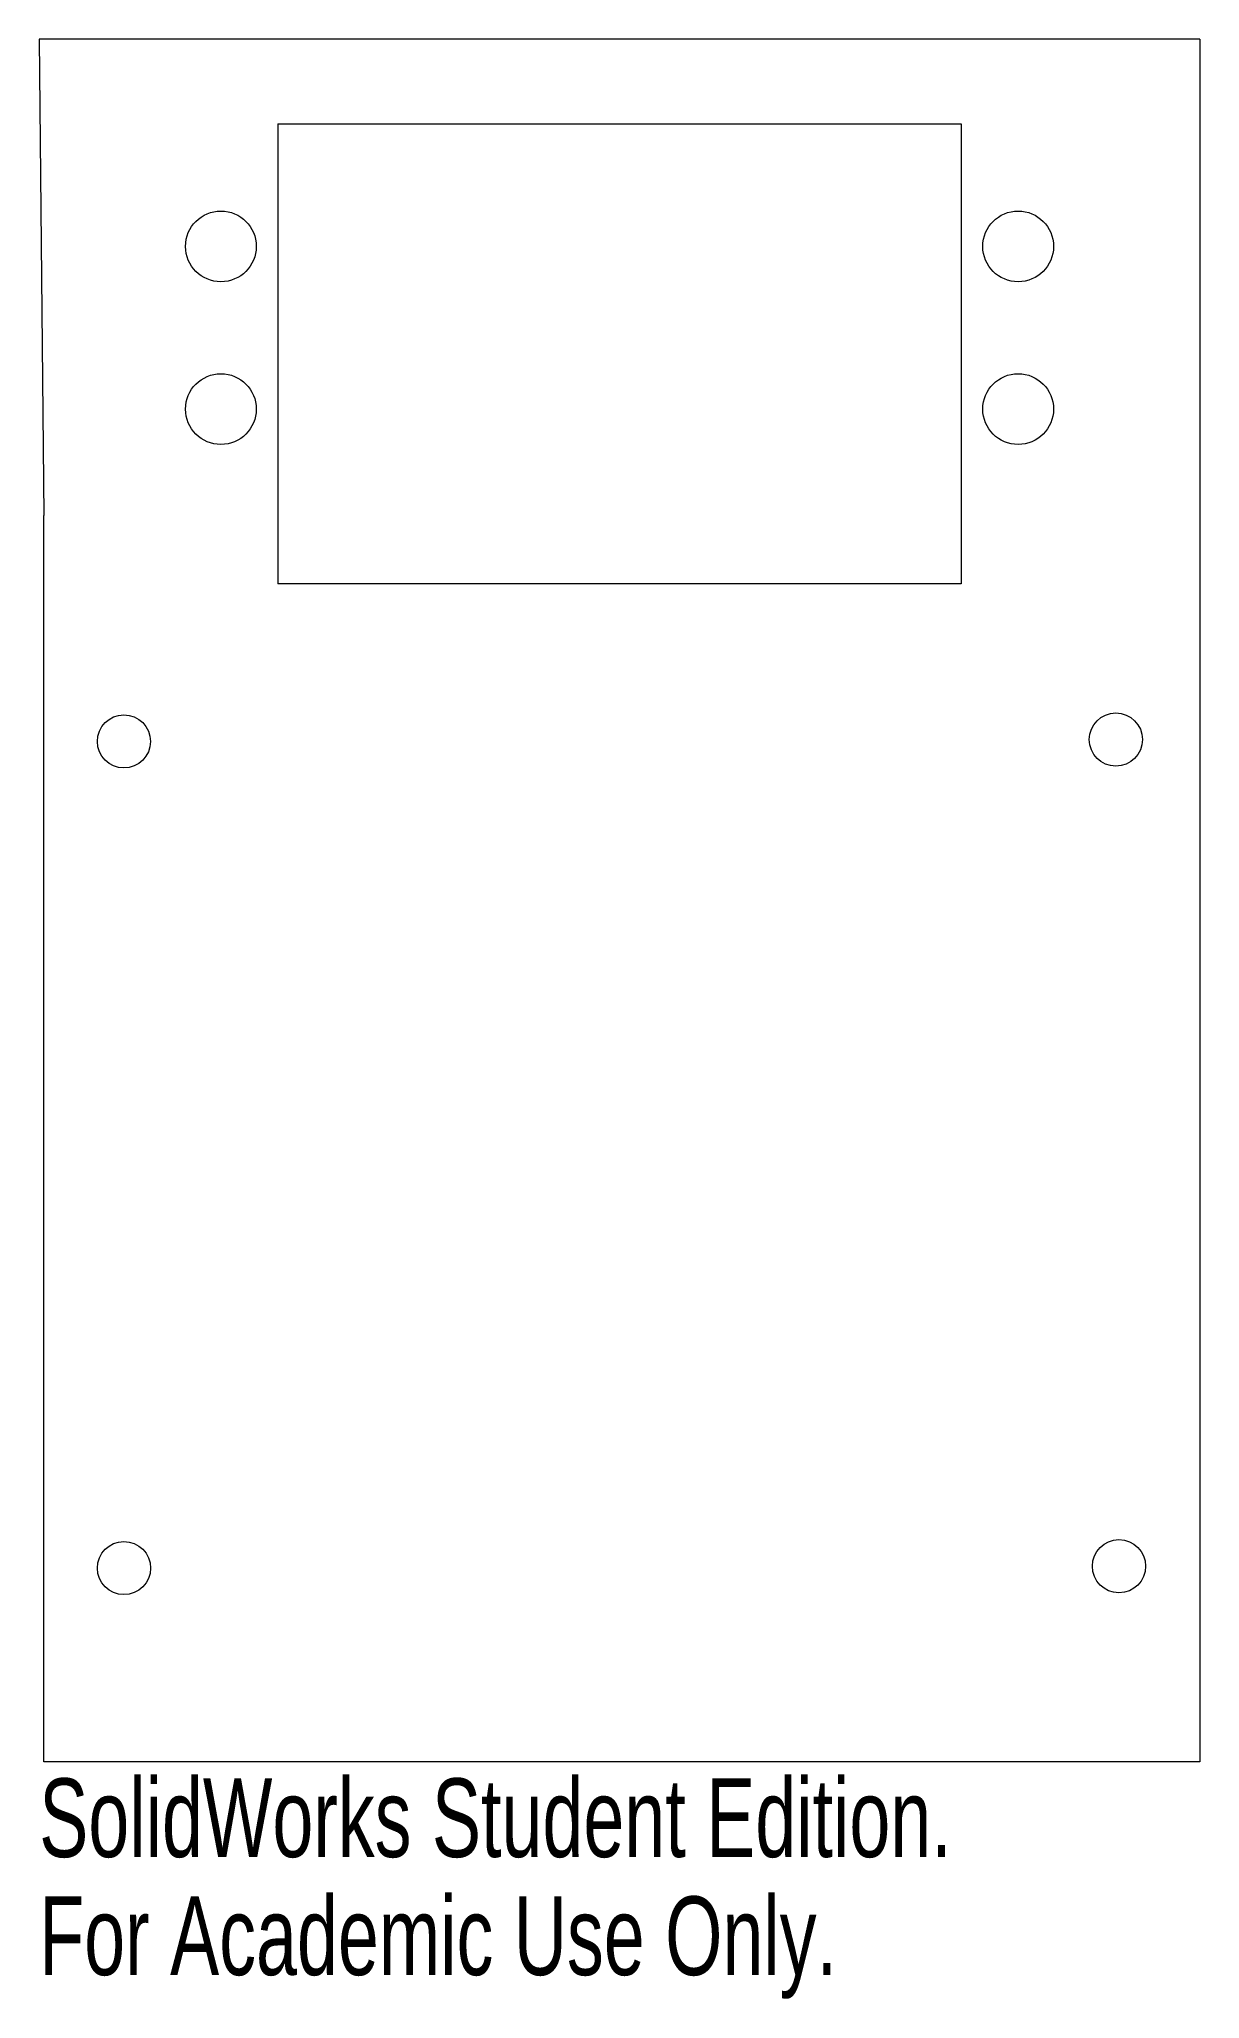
# Model space of a CAD drawing. Header units: inches. Extents: x -2.23 to 0.58, y -3.57 to 1.17.
import ezdxf

# ---------------------------------------------------------------- set-up
doc = ezdxf.new("R2010")
doc.units = ezdxf.units.IN
doc.header["$MEASUREMENT"] = 0
doc.styles.add('SLDTEXTSTYLE0', font='TXT', dxfattribs={"width": 0.7})

msp = doc.modelspace()

# ---------------------------------------------------------------- linework, layer by layer
at = {"color": 7, "linetype": 'Continuous', "lineweight": 15}
for p, q in [((-2.2309, 1.1678), (-2.22, 0.0155)), ((0.5774, 1.1678), (-2.2309, 1.1678)), ((0.5774, 1.1678), (0.5774, -3)), ((-1.6535, 0.963), (0, 0.963)), ((-1.6535, 0.963), (-1.6535, -0.15)), ((0, 0.963), (0, -0.15)), ((-2.2195, -0.1125), (-2.22, 0.0155)), ((-2.2195, -3), (-2.2195, -0.1125)), ((0, -0.15), (-1.6535, -0.15)), ((0.5774, -3), (-2.2195, -3))]:
    msp.add_line(p, q, dxfattribs=at)
for centre, radius in [((-1.7913, 0.6665), 0.0856), ((0.1378, 0.6665), 0.0856), ((-1.7913, 0.2728), 0.0856), ((0.1378, 0.2728), 0.0856), ((-2.0258, -0.5312), 0.0642), ((0.3742, -0.5267), 0.0643), ((0.3818, -2.5267), 0.0643), ((-2.0258, -2.5312), 0.0643)]:
    msp.add_circle(centre, radius, dxfattribs=at)

# ---------------------------------------------------------------- texts
at = {"color": 7, "linetype": 'Continuous', "char_height": 0.1903, "attachment_point": 1, "style": 'SLDTEXTSTYLE0'}
for s, insert in [('SolidWorks Student Edition.', (-2.2309, -3.0401)), ('For Academic Use Only.', (-2.2309, -3.3256))]:
    msp.add_mtext(s, dxfattribs=dict(at, insert=insert))

doc.saveas('drawing.dxf')
